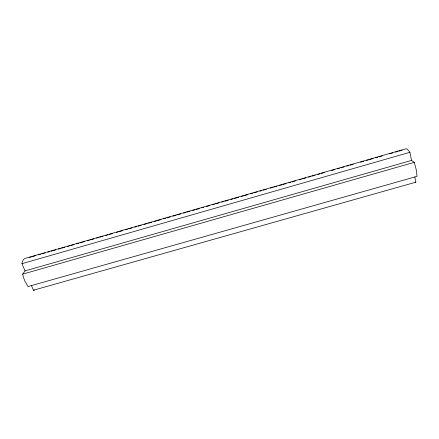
<?xml version="1.0" encoding="UTF-8"?>
<svg xmlns="http://www.w3.org/2000/svg" width="439" height="439" viewBox="0 0 439 439"><rect width="100%" height="100%" fill="white"/><g stroke="black" fill="none" stroke-linecap="round" stroke-linejoin="round"><path stroke-width="0.66" d="M25.072 270.901L21.95 263.696L22.323 261.704L23.399 259.564L24.891 258.45L405.987 148.772L407.277 149.123L409.911 152.3L411.53 160.427L414.284 162.342L416.249 169.789L417.05 176.346L28.041 286.557L24.853 281.064L23.338 276.96L22.641 274.145L25.072 270.901L411.53 160.427M415.173 182.553L415.854 182.19L414.806 176.901M29.369 257.49L31.345 256.919M32.662 256.541L35.954 255.591M38.588 254.834L40.564 254.269M41.881 253.89L45.173 252.941M47.807 252.184L49.783 251.613M51.1 251.234L55.709 249.906M58.343 249.149L60.319 248.584M61.636 248.205L64.928 247.256M67.557 246.498L69.532 245.928M70.849 245.549L74.142 244.605M76.776 243.848L78.751 243.277M80.068 242.899L84.678 241.571M87.312 240.813L89.287 240.248M90.604 239.864L93.897 238.92M96.531 238.163L98.506 237.592M99.823 237.214L103.116 236.264M105.75 235.507L107.725 234.942M109.042 234.563L112.335 233.614M116.286 232.478L118.261 231.907M119.578 231.529L122.871 230.585M125.505 229.822L127.48 229.257M128.797 228.878L132.09 227.929M134.724 227.172L136.699 226.601M138.016 226.222L141.309 225.278M143.943 224.521L147.235 223.572M148.552 223.193L151.845 222.244M154.479 221.486L156.454 220.921M157.771 220.543L161.064 219.593M163.698 218.836L165.673 218.265M166.99 217.887L170.283 216.937M172.917 216.18L176.209 215.236M177.526 214.858L180.819 213.908M183.453 213.151L185.428 212.58M186.745 212.202L190.038 211.258M192.672 210.495L194.647 209.93M195.964 209.551L199.257 208.602M201.891 207.845L203.861 207.274M206.495 206.517L209.787 205.573M212.421 204.815L214.397 204.245M215.714 203.866L219.006 202.917M221.64 202.159L223.616 201.594M224.933 201.216L228.225 200.266M230.859 199.509L232.835 198.938M234.152 198.56L238.761 197.232M241.395 196.474L243.371 195.909M244.688 195.531L247.98 194.581M250.614 193.824L252.59 193.253M253.907 192.875L257.199 191.931M259.833 191.174L261.809 190.603M263.126 190.224L266.418 189.275M270.369 188.139L272.345 187.568M273.662 187.19L276.954 186.246M279.588 185.488L281.564 184.918M282.881 184.539L286.173 183.59M288.807 182.833L290.783 182.267M292.1 181.889L295.392 180.939M299.343 179.803L301.319 179.233M302.636 178.854L305.928 177.91M308.562 177.147L310.538 176.582M311.855 176.204L315.147 175.254M317.781 174.497L319.757 173.926M321.074 173.548L324.366 172.604M331.61 170.519L334.902 169.569M337.536 168.812L339.512 168.247M340.823 167.863L344.116 166.919M346.75 166.161L348.725 165.591M350.042 165.212L353.335 164.263M360.578 162.183L363.871 161.234M366.505 160.476L368.48 159.906M369.797 159.527L373.09 158.583M375.724 157.821L377.699 157.255M379.016 156.877L382.309 155.927M389.552 153.842L392.845 152.898M395.479 152.141L397.454 151.57M398.771 151.192L402.064 150.242M21.95 263.696L409.911 152.3M22.641 274.145L414.284 162.342M31.405 285.531L33.441 290.228L415.854 182.19M33.441 290.228L34.582 290.064"/></g></svg>
